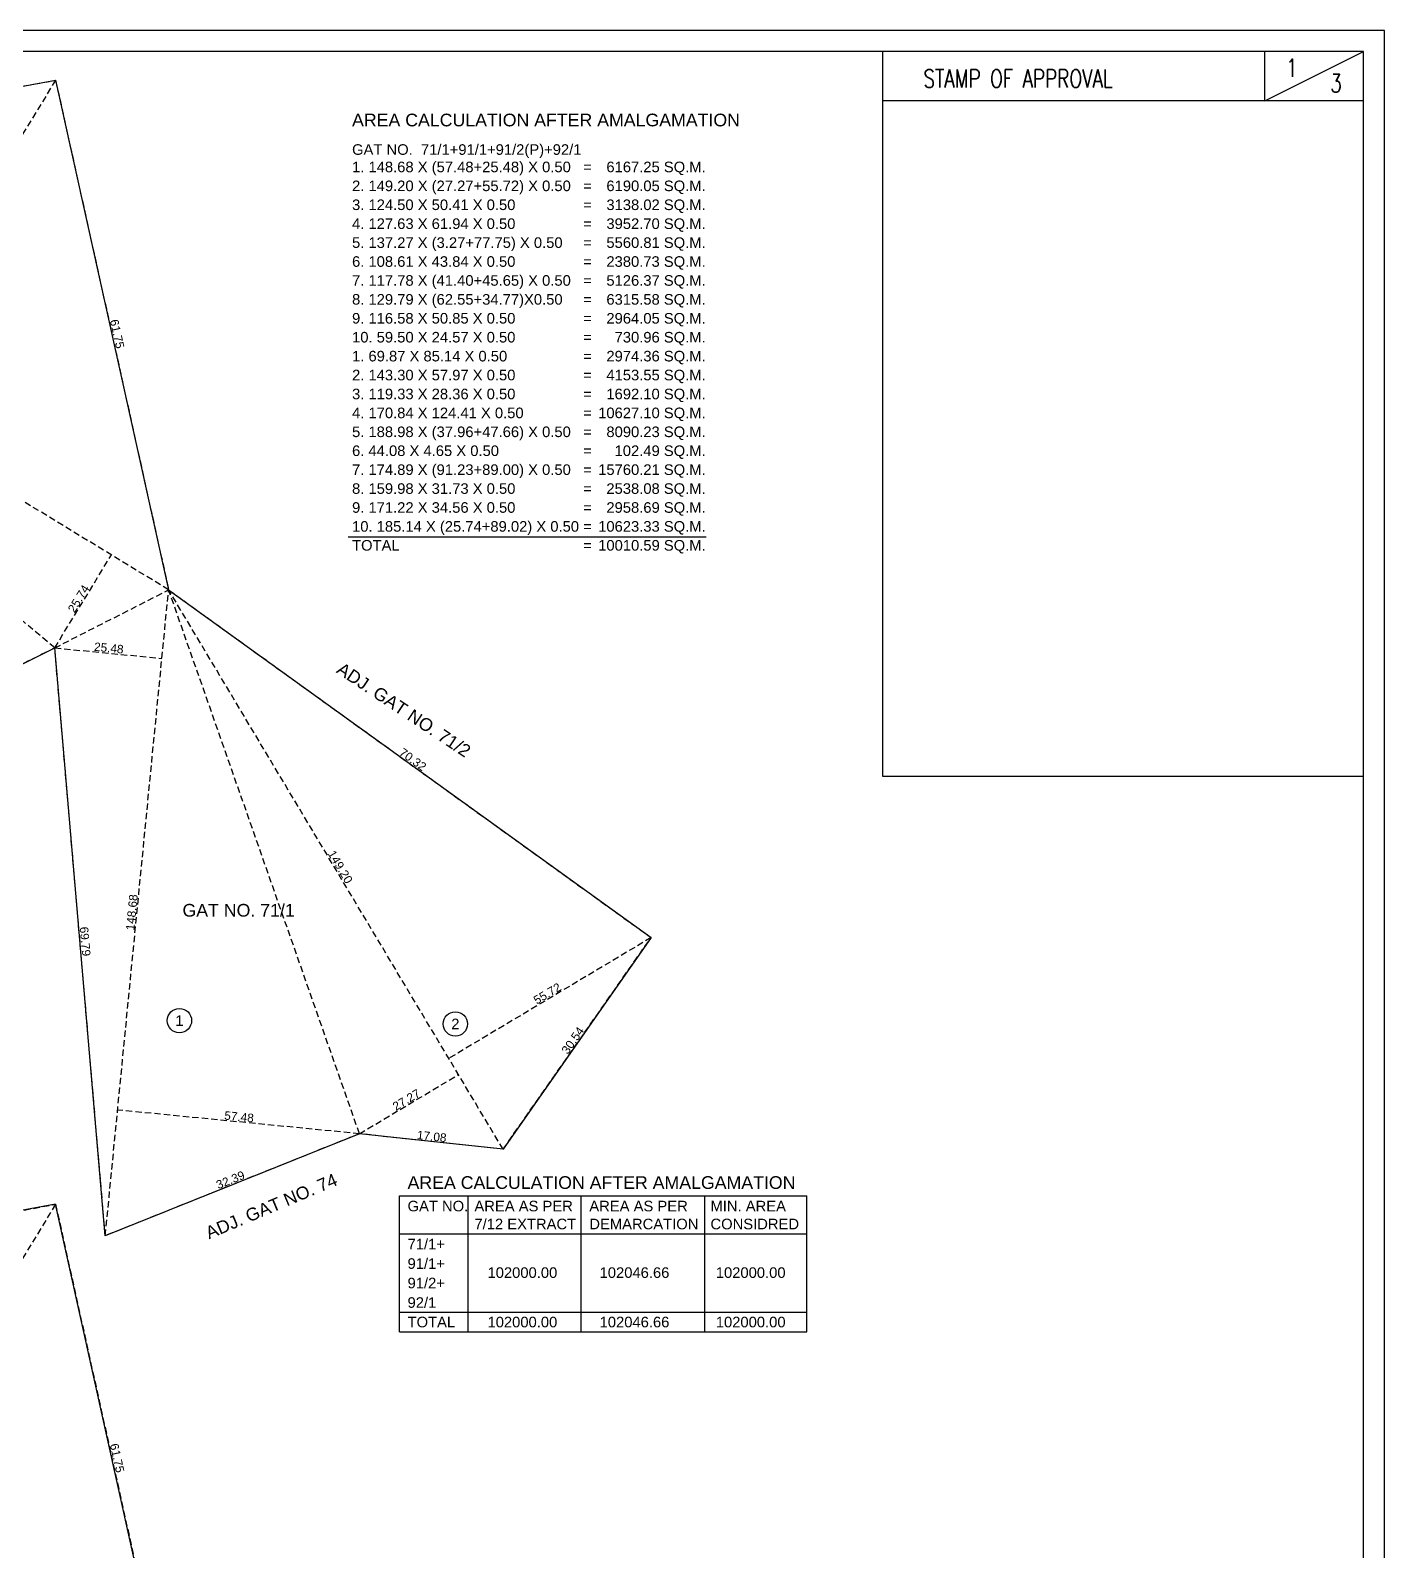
# Model space of a CAD drawing. Header units: millimetres. Extents: x 9625 to 10808, y -1607 to -1252.
# Drawn here: x 9910.2 to 10070.4, y -1492 to -1312.2 of the extents above; entities that cross this region are included whole.
import ezdxf
from ezdxf.enums import TextEntityAlignment as Align

# ---------------------------------------------------------------- set-up
doc = ezdxf.new("R2010")
doc.units = ezdxf.units.MM
doc.header["$LTSCALE"] = 3
doc.header["$MEASUREMENT"] = 0
doc.header["$PDMODE"] = 35
doc.header["$PDSIZE"] = 1
doc.linetypes.add('HIDDEN', pattern=[0.375, 0.25, -0.125])
doc.layers.get('Defpoints').update_dxf_attribs({"linetype": 'HIDDEN'})
for name, color, linetype in [('2MM', 2, 'Continuous'), ('DIM', 8, 'HIDDEN'), ('Text', 3, 'Continuous'), ('TEXT-1', 3, 'Continuous'), ('WALL', 6, 'Continuous')]:
    doc.layers.add(name, color=color, linetype=linetype)
doc.styles.add('ARIAL', font='arial.ttf')
doc.styles.add('ROMANS', font='romans__.ttf', dxfattribs={"width": 0.75})
doc.styles.get("Standard").update_dxf_attribs({"font": 'arial.ttf'})
doc.dimstyles.new('ISO-25', dxfattribs={"dimtxt": 1, "dimasz": 1, "dimexe": 0, "dimexo": 0, "dimgap": 0.1, "dimtad": 1, "dimzin": 0, "dimdsep": 46, "dimtxsty": 'Standard', "dimblk": 'NONE', "dimcen": 2.5, "dimse1": 1, "dimse2": 1, "dimclrd": 256, "dimclre": 256, "dimclrt": 3, "dimadec": 0, "dimazin": 0, "dimtfac": 1, "dimtmove": 0, "dimatfit": 3, "dimfxl": 1, "dimarcsym": 0})

# ---------------------------------------------------------------- blocks, each defined once
blk = doc.blocks.new('*D1859')
at = {"layer": 'Defpoints', "color": 0}
for p in [(9913.12, -1385.25), (9896.26, -1393.66), (9896.26, -1393.66)]:
    blk.add_point(p, dxfattribs=at)
at = {"layer": 'DIM', "lineweight": -2}
blk.add_line((9913.12, -1385.25), (9896.26, -1393.66), dxfattribs=at)
at = {"layer": 'DIM', "color": 3, "insert": (9904.42, -1388.91), "char_height": 1, "attachment_point": 5, "rotation": 26.5134}
blk.add_mtext('18.84', dxfattribs=at)
blk = doc.blocks.new('_None')
blk = doc.blocks.new('*D1858')
at = {"layer": 'Defpoints', "color": 0}
for p in [(9913.12, -1385.25), (9913.12, -1385.25), (9919.1, -1454.78)]:
    blk.add_point(p, dxfattribs=at)
at = {"layer": 'DIM', "lineweight": -2}
blk.add_line((9919.1, -1454.78), (9913.12, -1385.25), dxfattribs=at)
at = {"layer": 'DIM', "color": 3, "insert": (9916.72, -1419.97), "char_height": 1, "attachment_point": 5, "rotation": 274.9166}
blk.add_mtext('69.79', dxfattribs=at)
blk = doc.blocks.new('*D1857')
at = {"layer": 'Defpoints', "color": 0}
for p in [(9949.16, -1442.72), (9919.1, -1454.78), (9919.1, -1454.78)]:
    blk.add_point(p, dxfattribs=at)
at = {"layer": 'DIM', "lineweight": -2}
blk.add_line((9949.16, -1442.72), (9919.1, -1454.78), dxfattribs=at)
at = {"layer": 'DIM', "color": 3, "insert": (9933.9, -1448.18), "char_height": 1, "attachment_point": 5, "rotation": 21.865}
blk.add_mtext('32.39', dxfattribs=at)
blk = doc.blocks.new('*D1856')
at = {"layer": 'Defpoints', "color": 0}
for p in [(9949.16, -1442.72), (9949.16, -1442.72), (9966.14, -1444.55)]:
    blk.add_point(p, dxfattribs=at)
at = {"layer": 'DIM', "lineweight": -2}
blk.add_line((9966.14, -1444.55), (9949.16, -1442.72), dxfattribs=at)
at = {"layer": 'DIM', "color": 3, "insert": (9957.71, -1443.03), "char_height": 1, "attachment_point": 5, "rotation": 353.8484}
blk.add_mtext('17.08', dxfattribs=at)
blk = doc.blocks.new('*D1855')
at = {"layer": 'Defpoints', "color": 0}
for p in [(9983.64, -1419.52), (9983.64, -1419.52), (9966.14, -1444.55)]:
    blk.add_point(p, dxfattribs=at)
at = {"layer": 'DIM', "lineweight": -2}
blk.add_line((9966.14, -1444.55), (9983.64, -1419.52), dxfattribs=at)
at = {"layer": 'DIM', "color": 3, "insert": (9974.39, -1431.68), "char_height": 1, "attachment_point": 5, "rotation": 55.0463}
blk.add_mtext('30.54', dxfattribs=at)
blk = doc.blocks.new('*D1854')
at = {"layer": 'Defpoints', "color": 0}
for p in [(9926.59, -1378.39), (9983.64, -1419.52), (9983.64, -1419.52)]:
    blk.add_point(p, dxfattribs=at)
at = {"layer": 'DIM', "lineweight": -2}
blk.add_line((9926.59, -1378.39), (9983.64, -1419.52), dxfattribs=at)
at = {"layer": 'DIM', "color": 3, "insert": (9955.47, -1398.46), "char_height": 1, "attachment_point": 5, "rotation": 324.2116}
blk.add_mtext('70.32', dxfattribs=at)
blk = doc.blocks.new('*D1853')
at = {"layer": 'Defpoints', "color": 0}
for p in [(9913.22, -1318.11), (9926.59, -1378.39), (9926.59, -1378.39)]:
    blk.add_point(p, dxfattribs=at)
at = {"layer": 'DIM', "lineweight": -2}
blk.add_line((9913.22, -1318.11), (9926.59, -1378.39), dxfattribs=at)
at = {"layer": 'DIM', "color": 3, "insert": (9920.5, -1348.12), "char_height": 1, "attachment_point": 5, "rotation": 282.5117}
blk.add_mtext('61.75', dxfattribs=at)
blk = doc.blocks.new('*D1852')
at = {"layer": 'Defpoints', "color": 0}
for p in [(9913.22, -1318.11), (9913.22, -1318.11), (9847.55, -1330.21)]:
    blk.add_point(p, dxfattribs=at)
at = {"layer": 'DIM', "lineweight": -2}
blk.add_line((9847.55, -1330.21), (9913.22, -1318.11), dxfattribs=at)
at = {"layer": 'DIM', "color": 3, "insert": (9880.27, -1323.56), "char_height": 1, "attachment_point": 5, "rotation": 10.441}
blk.add_mtext('66.77', dxfattribs=at)
blk = doc.blocks.new('*D1846')
at = {"layer": 'Defpoints', "color": 0}
for p in [(9920.56, -1439.91), (9920.56, -1439.91), (9949.16, -1442.72)]:
    blk.add_point(p, dxfattribs=at)
at = {"layer": 'DIM', "lineweight": -2}
blk.add_line((9949.16, -1442.72), (9920.56, -1439.91), dxfattribs=at)
at = {"layer": 'DIM', "color": 3, "insert": (9934.92, -1440.71), "char_height": 1, "attachment_point": 5, "rotation": 354.3968}
blk.add_mtext('57.48', dxfattribs=at)
blk = doc.blocks.new('*D1845')
at = {"layer": 'Defpoints', "color": 0}
for p in [(9913.12, -1385.25), (9925.8, -1386.5), (9925.8, -1386.5)]:
    blk.add_point(p, dxfattribs=at)
at = {"layer": 'DIM', "lineweight": -2}
blk.add_line((9913.12, -1385.25), (9925.8, -1386.5), dxfattribs=at)
at = {"layer": 'DIM', "color": 3, "insert": (9919.52, -1385.27), "char_height": 1, "attachment_point": 5, "rotation": 354.3968}
blk.add_mtext('25.48', dxfattribs=at)
blk = doc.blocks.new('*D1844')
at = {"layer": 'Defpoints', "color": 0}
for p in [(9926.59, -1378.39), (9926.59, -1378.39), (9919.1, -1454.78)]:
    blk.add_point(p, dxfattribs=at)
at = {"layer": 'DIM', "lineweight": -2}
blk.add_line((9919.1, -1454.78), (9926.59, -1378.39), dxfattribs=at)
at = {"layer": 'DIM', "color": 3, "insert": (9922.24, -1416.53), "char_height": 1, "attachment_point": 5, "rotation": 84.3968}
blk.add_mtext('148.68', dxfattribs=at)
blk = doc.blocks.new('*D1843')
at = {"layer": 'Defpoints', "color": 0}
for p in [(9960.86, -1435.72), (9960.86, -1435.72), (9949.16, -1442.72)]:
    blk.add_point(p, dxfattribs=at)
at = {"layer": 'DIM', "lineweight": -2}
blk.add_line((9949.16, -1442.72), (9960.86, -1435.72), dxfattribs=at)
at = {"layer": 'DIM', "color": 3, "insert": (9954.7, -1438.7), "char_height": 1, "attachment_point": 5, "rotation": 30.8709}
blk.add_mtext('27.27', dxfattribs=at)
blk = doc.blocks.new('*D1842')
at = {"layer": 'Defpoints', "color": 0}
for p in [(9983.64, -1419.52), (9959.72, -1433.81), (9959.72, -1433.81)]:
    blk.add_point(p, dxfattribs=at)
at = {"layer": 'DIM', "lineweight": -2}
blk.add_line((9983.64, -1419.52), (9959.72, -1433.81), dxfattribs=at)
at = {"layer": 'DIM', "color": 3, "insert": (9971.37, -1426.14), "char_height": 1, "attachment_point": 5, "rotation": 30.8709}
blk.add_mtext('55.72', dxfattribs=at)
blk = doc.blocks.new('*D1841')
at = {"layer": 'Defpoints', "color": 0}
for p in [(9926.59, -1378.39), (9926.59, -1378.39), (9966.14, -1444.55)]:
    blk.add_point(p, dxfattribs=at)
at = {"layer": 'DIM', "lineweight": -2}
blk.add_line((9966.14, -1444.55), (9926.59, -1378.39), dxfattribs=at)
at = {"layer": 'DIM', "color": 3, "insert": (9946.89, -1411.16), "char_height": 1, "attachment_point": 5, "rotation": 300.8709}
blk.add_mtext('149.20', dxfattribs=at)
blk = doc.blocks.new('*D1840')
at = {"layer": 'Defpoints', "color": 0}
for p in [(9913.22, -1318.11), (9890.05, -1356.12), (9890.05, -1356.12)]:
    blk.add_point(p, dxfattribs=at)
at = {"layer": 'DIM', "lineweight": -2}
blk.add_line((9913.22, -1318.11), (9890.05, -1356.12), dxfattribs=at)
at = {"layer": 'DIM', "color": 3, "insert": (9901.11, -1336.8), "char_height": 1, "attachment_point": 5, "rotation": 58.6336}
blk.add_mtext('89.02', dxfattribs=at)
blk = doc.blocks.new('*D1839')
at = {"layer": 'Defpoints', "color": 0}
for p in [(9919.82, -1374.26), (9919.82, -1374.26), (9913.12, -1385.25)]:
    blk.add_point(p, dxfattribs=at)
at = {"layer": 'DIM', "lineweight": -2}
blk.add_line((9913.12, -1385.25), (9919.82, -1374.26), dxfattribs=at)
at = {"layer": 'DIM', "color": 3, "insert": (9915.95, -1379.44), "char_height": 1, "attachment_point": 5, "rotation": 58.6336}
blk.add_mtext('25.74', dxfattribs=at)
blk = doc.blocks.new('*D1838')
at = {"layer": 'Defpoints', "color": 0}
for p in [(9847.55, -1330.21), (9847.55, -1330.21), (9926.59, -1378.39)]:
    blk.add_point(p, dxfattribs=at)
at = {"layer": 'DIM', "lineweight": -2}
blk.add_line((9926.59, -1378.39), (9847.55, -1330.21), dxfattribs=at)
at = {"layer": 'DIM', "color": 3, "insert": (9887.39, -1353.78), "char_height": 1, "attachment_point": 5, "rotation": 328.6336}
blk.add_mtext('185.14', dxfattribs=at)
blk = doc.blocks.new('*D1836')
at = {"layer": 'Defpoints', "color": 0}
for p in [(9847.55, -1330.21), (9847.55, -1330.21), (9913.12, -1385.25)]:
    blk.add_point(p, dxfattribs=at)
at = {"layer": 'DIM', "lineweight": -2}
blk.add_line((9913.12, -1385.25), (9847.55, -1330.21), dxfattribs=at)
at = {"layer": 'DIM', "color": 3, "insert": (9880.72, -1357.27), "char_height": 1, "attachment_point": 5, "rotation": 319.9868}
blk.add_mtext('171.22', dxfattribs=at)
blk = doc.blocks.new('*D1786')
at = {"layer": 'Defpoints', "color": 0}
for p in [(9913.22, -1451.06), (9926.59, -1511.34), (9926.59, -1511.34)]:
    blk.add_point(p, dxfattribs=at)
at = {"layer": 'DIM', "lineweight": -2}
blk.add_line((9913.22, -1451.06), (9926.59, -1511.34), dxfattribs=at)
at = {"layer": 'DIM', "color": 3, "insert": (9920.5, -1481.07), "char_height": 1, "attachment_point": 5, "rotation": 282.5117}
blk.add_mtext('61.75', dxfattribs=at)
blk = doc.blocks.new('*D1785')
at = {"layer": 'Defpoints', "color": 0}
for p in [(9913.22, -1451.06), (9913.22, -1451.06), (9847.55, -1463.16)]:
    blk.add_point(p, dxfattribs=at)
at = {"layer": 'DIM', "lineweight": -2}
blk.add_line((9847.55, -1463.16), (9913.22, -1451.06), dxfattribs=at)
at = {"layer": 'DIM', "color": 3, "insert": (9880.27, -1456.51), "char_height": 1, "attachment_point": 5, "rotation": 10.441}
blk.add_mtext('66.77', dxfattribs=at)
blk = doc.blocks.new('*D506')
at = {"layer": 'Defpoints', "color": 0}
for p in [(9913.22, -1451.06), (9890.05, -1489.07), (9890.05, -1489.07)]:
    blk.add_point(p, dxfattribs=at)
at = {"layer": 'DIM', "lineweight": -2}
blk.add_line((9913.22, -1451.06), (9890.05, -1489.07), dxfattribs=at)
at = {"layer": 'DIM', "color": 3, "insert": (9901.11, -1469.75), "char_height": 1, "attachment_point": 5, "rotation": 58.6336}
blk.add_mtext('89.02', dxfattribs=at)
blk = doc.blocks.new('*D504')
at = {"layer": 'Defpoints', "color": 0}
for p in [(9847.55, -1463.16), (9847.55, -1463.16), (9926.59, -1511.34)]:
    blk.add_point(p, dxfattribs=at)
at = {"layer": 'DIM', "lineweight": -2}
blk.add_line((9926.59, -1511.34), (9847.55, -1463.16), dxfattribs=at)
at = {"layer": 'DIM', "color": 3, "insert": (9887.39, -1486.73), "char_height": 1, "attachment_point": 5, "rotation": 328.6336}
blk.add_mtext('185.14', dxfattribs=at)
blk = doc.blocks.new('*D502')
at = {"layer": 'Defpoints', "color": 0}
for p in [(9847.55, -1463.16), (9847.55, -1463.16), (9913.12, -1518.2)]:
    blk.add_point(p, dxfattribs=at)
at = {"layer": 'DIM', "lineweight": -2}
blk.add_line((9913.12, -1518.2), (9847.55, -1463.16), dxfattribs=at)
at = {"layer": 'DIM', "color": 3, "insert": (9880.72, -1490.22), "char_height": 1, "attachment_point": 5, "rotation": 319.9868}
blk.add_mtext('171.22', dxfattribs=at)

msp = doc.modelspace()

# ---------------------------------------------------------------- linework, layer by layer
at = {"layer": '2MM'}
for p, q in [((9953.8928, -1466.1459), (9953.8928, -1450.0619)), ((9953.8928, -1450.0619), (10002.058, -1450.0619)), ((9962.032, -1466.1459), (9962.032, -1450.0619)), ((9975.3624, -1466.1459), (9975.3624, -1450.0619)), ((9990.0079, -1466.1459), (9990.0079, -1450.0619)), ((10002.058, -1466.1459), (10002.058, -1450.0619)), ((9953.8928, -1454.5655), (10002.058, -1454.5655)), ((9953.8928, -1463.8298), (10002.058, -1463.8298)), ((9953.8928, -1466.1459), (10002.058, -1466.1459))]:
    msp.add_line(p, q, dxfattribs=at)
at = {"layer": 'DIM'}
msp.add_line((9949.1585, -1442.719), (9926.5932, -1378.3942), dxfattribs=at)
at = {"layer": 'Text'}
for p, q in [((10011.0678, -1400.4715), (10011.0678, -1314.725)), ((10056.2105, -1320.5628), (10067.886, -1314.725)), ((10056.2105, -1320.5628), (10056.2105, -1314.725)), ((10067.886, -1320.5628), (10011.0678, -1320.5628)), ((10067.886, -1400.4715), (10011.0678, -1400.4715))]:
    msp.add_line(p, q, dxfattribs=at)
at = {"layer": 'Text', "linetype": 'Continuous'}
for centre in [(9927.8697, -1429.3331), (9960.4992, -1429.7276)]:
    msp.add_circle(centre, 1.4393, dxfattribs=at)
at = {"layer": 'TEXT-1'}
msp.add_line((9947.8384, -1372.121), (9990.1551, -1372.121), dxfattribs=at)
at = {"layer": 'WALL', "linetype": 'HIDDEN'}
msp.add_line((9913.118, -1385.2532), (9926.5932, -1378.3942), dxfattribs=at)
at = {"layer": 'WALL'}
for p, q in [((9926.5932, -1378.3942), (9983.6374, -1419.5182)), ((9919.099, -1454.7815), (9913.118, -1385.2532)), ((9983.6374, -1419.5182), (9966.1405, -1444.5493)), ((9949.1585, -1442.719), (9919.099, -1454.7815)), ((9966.1405, -1444.5493), (9949.1585, -1442.719))]:
    msp.add_line(p, q, dxfattribs=at)
at = {"layer": 'WALL', "color": 8}
msp.add_lwpolyline([(9625.386, -1607.225), (10070.386, -1607.225), (10070.386, -1312.225), (9625.386, -1312.225)], close=True, dxfattribs=at)
at = {"layer": 'WALL'}
for points in [[(9629.386, -1604.725), (10067.886, -1604.725), (10067.886, -1314.725), (9629.386, -1314.725)], [(9926.5932, -1511.3445), (9913.2156, -1451.0605), (9847.5514, -1463.1608), (9799.8776, -1471.8406), (9772.9516, -1476.7016), (9770.7453, -1475.9649), (9765.4936, -1497.4429), (9748.8156, -1496.068), (9739.7053, -1519.3538), (9729.7595, -1545.2207), (9706.8129, -1581.7854), (9755.8556, -1568.4436), (9833.2734, -1549.4299), (9881.1095, -1532.9294), (9896.2595, -1526.6138), (9913.118, -1518.2035)]]:
    msp.add_lwpolyline(points, close=True, dxfattribs=at)
for points in [[(9770.7453, -1343.0146), (9772.9516, -1343.7514), (9799.8776, -1338.8903), (9847.5514, -1330.2105), (9913.2156, -1318.1103), (9926.5932, -1378.3942)], [(9706.8129, -1448.8351), (9755.8556, -1435.4933), (9833.2734, -1416.4796), (9881.1095, -1399.9792), (9896.2595, -1393.6635), (9913.118, -1385.2532)]]:
    msp.add_lwpolyline(points, dxfattribs=at)

# ---------------------------------------------------------------- texts
at = {"layer": 'Text', "style": 'ROMANS', "width": 0.75}
for s, height, p in [('1', 2.1307, (10058.7299, -1317.721)), ('STAMP OF APPROVAL', 2.130682, (10015.8535, -1318.9862)), ('3', 2.1307, (10063.964, -1319.5363))]:
    msp.add_text(s, height=height, dxfattribs=at).set_placement(p)
at = {"layer": 'Text', "linetype": 'Continuous', "char_height": 1.25, "attachment_point": 5, "style": 'ARIAL'}
for s, insert in [('\\A1;1', (9927.8697, -1429.3331)), ('\\A1;2', (9960.4992, -1429.7276))]:
    msp.add_mtext(s, dxfattribs=dict(at, insert=insert))
at = {"layer": 'TEXT-1', "style": 'ARIAL'}
for s, height, p in [('AREA CALCULATION AFTER AMALGAMATION', 1.5, (9948.2817, -1323.5722)), ('GAT NO.  71/1+91/1+91/2(P)+92/1', 1.25, (9948.2817, -1326.9399)), ('1. 148.68 X (57.48+25.48) X 0.50', 1.25, (9948.2817, -1328.9972)), ('=', 1.25, (9975.6222, -1328.9972)), ('2. 149.20 X (27.27+55.72) X 0.50', 1.25, (9948.2817, -1331.2349)), ('=', 1.25, (9975.6222, -1331.2349)), ('3. 124.50 X 50.41 X 0.50', 1.25, (9948.2817, -1333.4725)), ('=', 1.25, (9975.6222, -1333.4725)), ('4. 127.63 X 61.94 X 0.50', 1.25, (9948.2817, -1335.7101)), ('=', 1.25, (9975.6222, -1335.7101)), ('5. 137.27 X (3.27+77.75) X 0.50', 1.25, (9948.2817, -1337.9478)), ('=', 1.25, (9975.6222, -1337.9478)), ('6. 108.61 X 43.84 X 0.50', 1.25, (9948.2817, -1340.1854)), ('=', 1.25, (9975.6222, -1340.1854)), ('7. 117.78 X (41.40+45.65) X 0.50', 1.25, (9948.2817, -1342.4231)), ('=', 1.25, (9975.6222, -1342.4231)), ('8. 129.79 X (62.55+34.77)X0.50', 1.25, (9948.2817, -1344.6607)), ('=', 1.25, (9975.6222, -1344.6607)), ('9. 116.58 X 50.85 X 0.50', 1.25, (9948.2817, -1346.8983)), ('=', 1.25, (9975.6222, -1346.8983)), ('10. 59.50 X 24.57 X 0.50', 1.25, (9948.2817, -1349.136)), ('=', 1.25, (9975.6222, -1349.136)), ('1. 69.87 X 85.14 X 0.50', 1.25, (9948.2817, -1351.3736)), ('=', 1.25, (9975.6222, -1351.3736)), ('2. 143.30 X 57.97 X 0.50', 1.25, (9948.2817, -1353.6112)), ('=', 1.25, (9975.6222, -1353.6112)), ('3. 119.33 X 28.36 X 0.50', 1.25, (9948.2817, -1355.8489)), ('=', 1.25, (9975.6222, -1355.8489)), ('4. 170.84 X 124.41 X 0.50', 1.25, (9948.2817, -1358.0865)), ('=', 1.25, (9975.6222, -1358.0865)), ('5. 188.98 X (37.96+47.66) X 0.50', 1.25, (9948.2817, -1360.3241)), ('=', 1.25, (9975.6222, -1360.3241)), ('6. 44.08 X 4.65 X 0.50', 1.25, (9948.2817, -1362.5618)), ('=', 1.25, (9975.6222, -1362.5618)), ('7. 174.89 X (91.23+89.00) X 0.50', 1.25, (9948.2817, -1364.7994)), ('=', 1.25, (9975.6222, -1364.7994)), ('8. 159.98 X 31.73 X 0.50', 1.25, (9948.2817, -1367.037)), ('=', 1.25, (9975.6222, -1367.037)), ('9. 171.22 X 34.56 X 0.50', 1.25, (9948.2817, -1369.2747)), ('=', 1.25, (9975.6222, -1369.2747)), ('10. 185.14 X (25.74+89.02) X 0.50', 1.25, (9948.2817, -1371.5123)), ('=', 1.25, (9975.6222, -1371.5123)), ('TOTAL', 1.25, (9948.2817, -1373.7499)), ('=', 1.25, (9975.6222, -1373.7499)), ('AREA CALCULATION AFTER AMALGAMATION', 1.5, (9954.8441, -1449.2382)), ('GAT NO.', 1.25, (9954.8441, -1451.8939)), ('AREA AS PER', 1.25, (9962.7513, -1451.8939)), ('AREA AS PER', 1.25, (9976.3391, -1451.8939)), ('MIN. AREA', 1.25, (9990.668, -1451.8939)), ('7/12 EXTRACT', 1.25, (9962.7513, -1454.017)), ('DEMARCATION', 1.25, (9976.3391, -1454.017)), ('CONSIDRED', 1.25, (9990.668, -1454.017)), ('71/1+', 1.25, (9954.8441, -1456.3872)), ('91/1+', 1.25, (9954.8441, -1458.693)), ('91/2+', 1.25, (9954.8441, -1460.9988)), ('92/1', 1.25, (9954.8441, -1463.3046)), ('TOTAL', 1.25, (9954.8441, -1465.6104))]:
    msp.add_text(s, height=height, dxfattribs=at).set_placement(p)
for s, p in [('6167.25', (9984.6696, -1328.9972)), ('SQ.M.', (9990.0998, -1328.9972)), ('6190.05', (9984.6696, -1331.2349)), ('SQ.M.', (9990.0998, -1331.2349)), ('3138.02', (9984.6696, -1333.4725)), ('SQ.M.', (9990.0998, -1333.4725)), ('3952.70', (9984.6696, -1335.7101)), ('SQ.M.', (9990.0998, -1335.7101)), ('5560.81', (9984.6696, -1337.9478)), ('SQ.M.', (9990.0998, -1337.9478)), ('2380.73', (9984.6696, -1340.1854)), ('SQ.M.', (9990.0998, -1340.1854)), ('5126.37', (9984.6696, -1342.4231)), ('SQ.M.', (9990.0998, -1342.4231)), ('6315.58', (9984.6696, -1344.6607)), ('SQ.M.', (9990.0998, -1344.6607)), ('2964.05', (9984.6696, -1346.8983)), ('SQ.M.', (9990.0998, -1346.8983)), ('730.96', (9984.6696, -1349.136)), ('SQ.M.', (9990.0998, -1349.136)), ('2974.36', (9984.6696, -1351.3736)), ('SQ.M.', (9990.0998, -1351.3736)), ('4153.55', (9984.6696, -1353.6112)), ('SQ.M.', (9990.0998, -1353.6112)), ('1692.10', (9984.6696, -1355.8489)), ('SQ.M.', (9990.0998, -1355.8489)), ('10627.10', (9984.6696, -1358.0865)), ('SQ.M.', (9990.0998, -1358.0865)), ('8090.23', (9984.6696, -1360.3241)), ('SQ.M.', (9990.0998, -1360.3241)), ('102.49', (9984.6696, -1362.5618)), ('SQ.M.', (9990.0998, -1362.5618)), ('15760.21', (9984.6696, -1364.7994)), ('SQ.M.', (9990.0998, -1364.7994)), ('2538.08', (9984.6696, -1367.037)), ('SQ.M.', (9990.0998, -1367.037)), ('2958.69', (9984.6696, -1369.2747)), ('SQ.M.', (9990.0998, -1369.2747)), ('10623.33', (9984.6696, -1371.5123)), ('SQ.M.', (9990.0998, -1371.5123)), ('10010.59', (9984.6696, -1373.7499)), ('SQ.M.', (9990.0998, -1373.7499)), ('102000.00', (9972.5509, -1459.7635)), ('102046.66', (9985.8093, -1459.7635)), ('102000.00', (9999.5491, -1459.7635)), ('102000.00', (9972.5509, -1465.6104)), ('102046.66', (9985.8093, -1465.6104)), ('102000.00', (9999.5491, -1465.6104))]:
    msp.add_text(s, height=1.25, dxfattribs=at).set_placement(p, align=Align.RIGHT)
for s, rotation, p in [('ADJ. GAT NO. 71/2', 1046.45612, (9954.4074, -1392.5769)), ('GAT NO. 71/1', 360, (9934.864, -1416.2853)), ('ADJ. GAT NO. 74', 1462.891134, (9938.7355, -1451.2814))]:
    msp.add_text(s, height=1.5, rotation=rotation, dxfattribs=at).set_placement(p, align=Align.MIDDLE_CENTER)

# ---------------------------------------------------------------- dimensions: what is measured, and where the dimension line sits
at = {"layer": 'DIM'}
for p1, p2, picture, middle in [((9847.5514, -1330.2105), (9913.2156, -1318.1103), '*D1852', (9880.2729, -1323.5599)), ((9913.2156, -1318.1103), (9926.5932, -1378.3942), '*D1853', (9920.5005, -1348.12)), ((9926.5932, -1378.3942), (9983.6374, -1419.5182), '*D1854', (9955.4725, -1398.4607)), ((9913.118, -1385.2532), (9896.2595, -1393.6635), '*D1859', (9904.4162, -1388.912)), ((9919.099, -1454.7815), (9913.118, -1385.2532), '*D1858', (9916.7169, -1419.965)), ((9966.1405, -1444.5493), (9983.6374, -1419.5182), '*D1855', (9974.3882, -1431.6838)), ((9949.1585, -1442.719), (9919.099, -1454.7815), '*D1857', (9933.9012, -1448.1833)), ((9966.1405, -1444.5493), (9949.1585, -1442.719), '*D1856', (9957.7149, -1443.0271)), ((9847.5514, -1463.1608), (9913.2156, -1451.0605), '*D1785', (9880.2729, -1456.5102)), ((9913.2156, -1451.0605), (9926.5932, -1511.3445), '*D1786', (9920.5005, -1481.0702))]:
    dim = msp.add_aligned_dim(p1=p1, p2=p2, distance=0, dimstyle='ISO-25', dxfattribs=at)
    dim.commit()
    dim.dimension.update_dxf_attribs({"geometry": picture, "text_midpoint": middle})
for p1, p2, picture, middle in [((9913.2156, -1318.1103), (9890.0474, -1356.116), '*D1840', (9901.1101, -1336.7953)), ((9926.5932, -1378.3942), (9847.5514, -1330.2105), '*D1838', (9887.3901, -1353.781)), ((9913.118, -1385.2532), (9847.5514, -1330.2105), '*D1836', (9880.7218, -1357.2707)), ((9913.118, -1385.2532), (9919.8173, -1374.2636), '*D1839', (9915.9463, -1379.4406)), ((9913.118, -1385.2532), (9925.7982, -1386.4972), '*D1845', (9919.5178, -1385.2675)), ((9983.6374, -1419.5182), (9959.7231, -1433.8141), '*D1842', (9971.3669, -1426.1421)), ((9949.1585, -1442.719), (9960.8634, -1435.7218), '*D1843', (9954.702, -1438.7036)), ((9949.1585, -1442.719), (9920.5577, -1439.9131), '*D1846', (9934.9177, -1440.7084)), ((9913.2156, -1451.0605), (9890.0474, -1489.0662), '*D506', (9901.1101, -1469.7456)), ((9926.5932, -1511.3445), (9847.5514, -1463.1608), '*D504', (9887.3901, -1486.7313)), ((9913.118, -1518.2035), (9847.5514, -1463.1608), '*D502', (9880.7218, -1490.221))]:
    dim = msp.add_aligned_dim(p1=p1, p2=p2, distance=0, dimstyle='ISO-25', override={"dimlfac": 2}, dxfattribs=at)
    dim.commit()
    dim.dimension.update_dxf_attribs({"geometry": picture, "text_midpoint": middle})
for p1, text, picture, middle in [((9919.099, -1454.7815), '148.68', '*D1844', (9922.2385, -1416.5282)), ((9966.1405, -1444.5493), '149.20', '*D1841', (9946.8909, -1411.1585))]:
    dim = msp.add_aligned_dim(p1=p1, p2=(9926.5932, -1378.3942), distance=0, text=text, dimstyle='ISO-25', override={"dimlfac": 2, "dimtxsty": 'Standard'}, dxfattribs=at)
    dim.commit()
    dim.dimension.update_dxf_attribs({"geometry": picture, "text_midpoint": middle})

doc.saveas('drawing.dxf')
